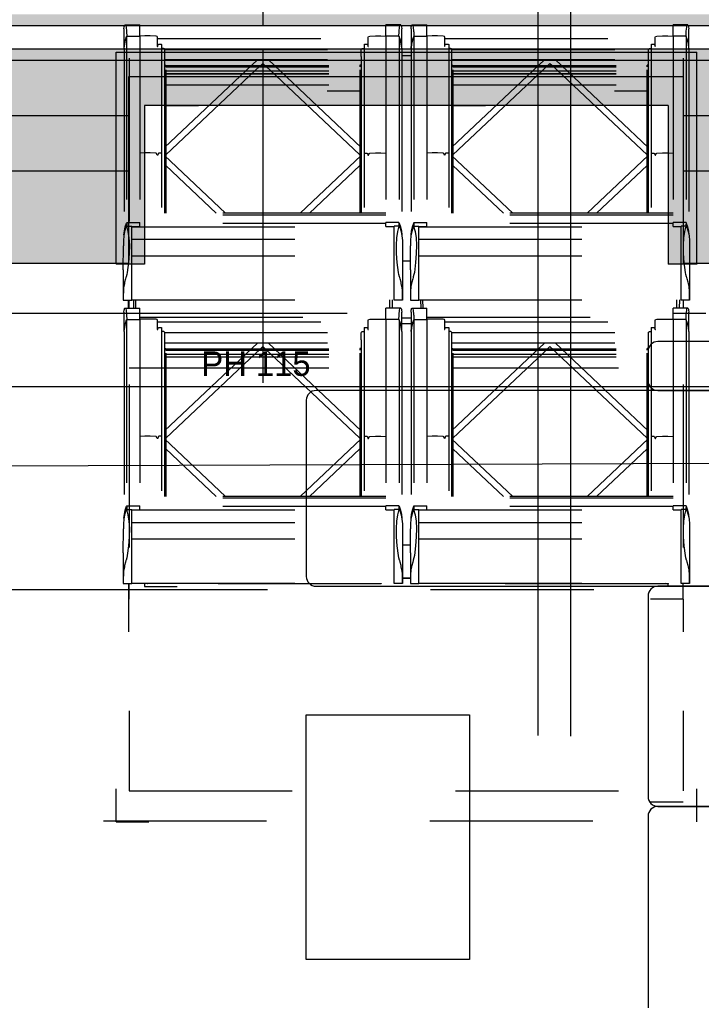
# Model space of a CAD drawing. Header units: metres. Extents: x -3 to 171, y -23 to 41.
# Drawn here: x 15.896 to 17.986, y -5.107 to -2.1 of the extents above; entities that cross this region are included whole.
import ezdxf

# ---------------------------------------------------------------- set-up
doc = ezdxf.new("R2010")
doc.units = ezdxf.units.M
doc.header["$MEASUREMENT"] = 0
doc.set_wipeout_variables(frame=1)
for name, pattern in [('Achse', [0.004, 0.002, -0.001, 0, -0.001]), ('Schnittlinie', [0.006, 0.003, -0.0015, 0, -0.0015]), ('UNSICHTBAR', [0.4, 0, -0.4]), ('Untersicht', [0.001, 0.0005, -0.0005]), ('Wipeout_Contour', [1, 0, -1])]:
    doc.linetypes.add(name, pattern=pattern)
for name, color, linetype in [('5._2.DG PP STG1_1_000 Achsraster', 7, 'Continuous'), ('5._2.DG PP STG1_1_310 Dachkonstruktion massiv', 7, 'Continuous'), ('5._2.DG PP STG1_1_325 Dachfenster', 7, 'Continuous'), ('5._2.DG PP STG1_1_330 Dachaufbau', 7, 'Continuous'), ('5._2.DG PP STG1_1_510 Möblierung', 7, 'Continuous'), ('5._2.DG PP STG1_1_851 Marker Schnitt', 7, 'Continuous'), ('5._2.DG PP STG1_1_950 Polierplan Bemaßung', 7, 'Continuous'), ('5._2.DG PP STG1_1_955 Polierplan Beschriftung', 7, 'Continuous')]:
    doc.layers.add(name, color=color, linetype=linetype)
doc.styles.add('ERSTELLTER_STIL_2', font='')
doc.styles.get('ERSTELLTER_STIL_2').set_extended_font_data('Eurostile')

msp = doc.modelspace()

# ---------------------------------------------------------------- hatches: boundary and pattern name
at = {"layer": '5._2.DG PP STG1_1_310 Dachkonstruktion massiv', "linetype": 'Continuous', "lineweight": 13, "true_color": 0xffaa00}
for points in [[(13.2919, -2.3953), (13.2919, -2.2753), (14.9919, -2.2753), (14.9919, -2.3953), (16.23, -2.3953), (16.23, -2.2753), (17.93, -2.2753), (17.93, -2.3953), (18.8473, -2.3953), (18.8476, -2.2256), (12.655, -2.2256), (12.655, -2.3953)], [(14.9919, -2.3953), (14.9919, -2.565), (16.23, -2.565), (16.23, -2.3953)], [(17.93, -2.3953), (17.93, -2.565), (18.847, -2.565), (18.8473, -2.3953)]]:
    msp.add_hatch(color=40, dxfattribs=at).paths.add_polyline_path(points)
at = {"layer": '5._2.DG PP STG1_1_310 Dachkonstruktion massiv', "linetype": 'Continuous', "lineweight": 13, "true_color": 0x3f7f02}
for points in [[(14.9919, -2.565), (14.9919, -2.8478), (16.23, -2.8478), (16.23, -2.565)], [(17.93, -2.565), (17.93, -2.8478), (18.8465, -2.8478), (18.847, -2.565)]]:
    msp.add_hatch(color=76, dxfattribs=at).paths.add_polyline_path(points)
at = {"layer": '5._2.DG PP STG1_1_325 Dachfenster', "linetype": 'Continuous', "lineweight": 13, "true_color": 0xffaa00}
msp.add_hatch(color=40, dxfattribs=at).paths.add_polyline_path([(17.9719, -2.8478), (17.93, -2.8478), (17.93, -2.2753), (16.23, -2.2753), (16.23, -2.8478), (16.1919, -2.8478), (16.1919, -2.8496), (16.2792, -2.8496), (16.2792, -2.3636), (17.8846, -2.3636), (17.8846, -2.8496), (17.9719, -2.8496)])

# ---------------------------------------------------------------- linework, layer by layer
at = {"layer": '5._2.DG PP STG1_1_000 Achsraster', "color": 5, "linetype": 'Achse', "lineweight": 0, "ltscale": 1000}
msp.add_line((-1.5, -3), (21, -3), dxfattribs=at)
at = {"layer": '5._2.DG PP STG1_1_310 Dachkonstruktion massiv', "color": 8, "linetype": 'Untersicht', "lineweight": 13, "ltscale": 1000}
for p, q in [((16.2319, -2.2187), (16.2319, -4.4643)), ((17.93, -2.2187), (17.93, -4.4643)), ((16.2319, -3.168), (17.93, -3.168)), ((16.2319, -4.4643), (17.93, -4.4643))]:
    msp.add_line(p, q, dxfattribs=at)
at = {"layer": '5._2.DG PP STG1_1_310 Dachkonstruktion massiv', "color": 7, "linetype": 'Continuous', "lineweight": 13, "ltscale": 1000}
for p, q in [((18.8476, -2.2256), (12.655, -2.2256)), ((17.93, -2.2753), (16.23, -2.2753)), ((16.23, -2.3953), (14.9919, -2.3953)), ((18.8473, -2.3953), (17.93, -2.3953))]:
    msp.add_line(p, q, dxfattribs=at)
at = {"layer": '5._2.DG PP STG1_1_310 Dachkonstruktion massiv', "color": 7, "linetype": 'Continuous', "lineweight": 18, "ltscale": 1000}
for p, q in [((16.23, -2.565), (14.9919, -2.565)), ((16.23, -2.565), (16.23, -2.8478)), ((17.93, -2.565), (17.93, -2.8478)), ((18.847, -2.565), (17.93, -2.565)), ((16.23, -2.8478), (14.9919, -2.8478)), ((18.8465, -2.8478), (17.93, -2.8478))]:
    msp.add_line(p, q, dxfattribs=at)
at = {"layer": '5._2.DG PP STG1_1_310 Dachkonstruktion massiv', "color": 7, "linetype": 'Continuous', "lineweight": 13, "ltscale": 1000, "flags": 128}
for points in [[(16.23, -2.2753), (16.23, -2.3953), (16.23, -2.565)], [(17.93, -2.2753), (17.93, -2.3953), (17.93, -2.565)]]:
    msp.add_lwpolyline(points, dxfattribs=at)
at = {"layer": '5._2.DG PP STG1_1_310 Dachkonstruktion massiv', "color": 8, "linetype": 'Untersicht', "lineweight": 13, "ltscale": 1000, "flags": 128}
for points in [[(18.6534, -4.5578), (12.345, -4.5578), (12.345, -3.8478)], [(16.2319, -3.8478), (15.045, -3.8478)], [(18.656, -3.8478), (17.93, -3.8478)]]:
    msp.add_lwpolyline(points, dxfattribs=at)
at = {"layer": '5._2.DG PP STG1_1_325 Dachfenster', "color": 7, "linetype": 'Continuous', "lineweight": 13, "ltscale": 1000}
for p, q in [((16.6419, -1.2828), (16.6419, -3.2134)), ((16.23, -2.2753), (16.23, -2.8478)), ((17.93, -2.2753), (16.23, -2.2753)), ((17.93, -2.2753), (17.93, -2.8478)), ((16.2792, -2.3636), (16.2792, -2.8496)), ((17.8846, -2.3636), (16.2792, -2.3636)), ((17.8846, -2.3636), (17.8846, -2.8496)), ((16.1919, -2.8478), (16.1919, -2.8496)), ((16.23, -2.8478), (16.1919, -2.8478)), ((16.2792, -2.8496), (16.1919, -2.8496)), ((17.9719, -2.8496), (17.8846, -2.8496)), ((17.9719, -2.8478), (17.93, -2.8478)), ((17.9719, -2.8478), (17.9719, -2.8496))]:
    msp.add_line(p, q, dxfattribs=at)
at = {"layer": '5._2.DG PP STG1_1_325 Dachfenster', "color": 253, "linetype": 'Untersicht', "lineweight": 13, "ltscale": 1000, "true_color": 0x9f9f9f, "flags": 128}
for points in [[(16.3405, -2.2135), (16.3405, -2.6933)], [(16.3405, -2.2221), (16.9433, -2.2221)], [(16.626, -2.2222), (16.3405, -2.4918)], [(16.3405, -2.2222), (16.9433, -2.2222)], [(16.6577, -2.2222), (16.9433, -2.4918)], [(16.9433, -2.2135), (16.9433, -2.6933)], [(17.0964, -2.2115), (17.0819, -2.2115), (17.0674, -2.2115)], [(17.2205, -2.2135), (17.2205, -2.6933)], [(17.2205, -2.2221), (17.8233, -2.2221)], [(17.506, -2.2222), (17.2205, -2.4918)], [(17.2205, -2.2222), (17.8233, -2.2222)], [(17.5377, -2.2222), (17.8233, -2.4918)], [(17.8233, -2.2135), (17.8233, -2.6933)], [(16.3405, -2.2399), (16.3444, -2.2399)], [(16.6419, -2.2341), (16.6304, -2.2449), (16.6207, -2.2541), (16.3444, -2.515)], [(16.3444, -2.2449), (16.9393, -2.2449)], [(16.3446, -2.2401), (16.3446, -2.2449)], [(16.3446, -2.241), (16.9392, -2.241)], [(16.3446, -2.2427), (16.9392, -2.2427)], [(16.3446, -2.2543), (16.3446, -2.6933)], [(16.6419, -2.2341), (16.6533, -2.2449), (16.663, -2.2541), (16.9393, -2.515)], [(16.9392, -2.2401), (16.9392, -2.2449)], [(16.9392, -2.2543), (16.9392, -2.6933)], [(16.9433, -2.2399), (16.9394, -2.2399)], [(17.2205, -2.2399), (17.2244, -2.2399)], [(17.5219, -2.2341), (17.5104, -2.2449), (17.5007, -2.2541), (17.2244, -2.515)], [(17.2244, -2.2449), (17.8193, -2.2449)], [(17.2246, -2.2401), (17.2246, -2.2449)], [(17.2246, -2.241), (17.8192, -2.241)], [(17.2246, -2.2427), (17.8192, -2.2427)], [(17.2246, -2.2543), (17.2246, -2.6933)], [(17.5219, -2.2341), (17.5333, -2.2449), (17.543, -2.2541), (17.8193, -2.515)], [(17.8192, -2.2401), (17.8192, -2.2449)], [(17.8192, -2.2543), (17.8192, -2.6933)], [(17.8233, -2.2399), (17.8194, -2.2399)], [(16.3446, -2.2569), (16.9392, -2.2569)], [(16.3446, -2.265), (16.9392, -2.265)], [(16.3446, -2.2658), (16.9392, -2.2658)], [(17.2246, -2.2569), (17.8192, -2.2569)], [(17.2246, -2.265), (17.8192, -2.265)], [(17.2246, -2.2658), (17.8192, -2.2658)], [(16.3446, -2.2995), (16.9392, -2.2995)], [(17.2246, -2.2995), (17.8192, -2.2995)], [(16.3144, -2.5095), (16.2968, -2.5089), (16.2806, -2.5089), (16.2647, -2.5094)], [(16.3162, -2.5105), (16.3144, -2.5095)], [(16.3182, -2.5157), (16.3162, -2.5105)], [(16.319, -2.5159), (16.3182, -2.5157)], [(16.3198, -2.5156), (16.319, -2.5159)], [(16.3211, -2.5105), (16.3198, -2.5156)], [(16.3232, -2.5092), (16.3211, -2.5105)], [(16.3317, -2.5097), (16.3298, -2.5092), (16.3232, -2.5092)], [(16.5276, -2.6933), (16.3405, -2.5166)], [(16.7561, -2.6933), (16.9433, -2.5166)], [(16.9521, -2.5097), (16.954, -2.5092), (16.9606, -2.5092)], [(16.9606, -2.5092), (16.9627, -2.5105)], [(16.9627, -2.5105), (16.964, -2.5156)], [(16.964, -2.5156), (16.9648, -2.5159)], [(16.9648, -2.5159), (16.9656, -2.5157)], [(16.9656, -2.5157), (16.9676, -2.5105)], [(16.9676, -2.5105), (16.9694, -2.5095)], [(16.9694, -2.5095), (16.987, -2.5089), (17.0032, -2.5089), (17.0191, -2.5094)], [(17.1944, -2.5095), (17.1768, -2.5089), (17.1606, -2.5089), (17.1447, -2.5094)], [(17.1962, -2.5105), (17.1944, -2.5095)], [(17.1982, -2.5157), (17.1962, -2.5105)], [(17.199, -2.5159), (17.1982, -2.5157)], [(17.1998, -2.5156), (17.199, -2.5159)], [(17.2011, -2.5105), (17.1998, -2.5156)], [(17.2032, -2.5092), (17.2011, -2.5105)], [(17.2117, -2.5097), (17.2098, -2.5092), (17.2032, -2.5092)], [(17.4076, -2.6933), (17.2205, -2.5166)], [(17.6361, -2.6933), (17.8233, -2.5166)], [(17.8321, -2.5097), (17.834, -2.5092), (17.8406, -2.5092)], [(17.8406, -2.5092), (17.8427, -2.5105)], [(17.8427, -2.5105), (17.844, -2.5156)], [(17.844, -2.5156), (17.8448, -2.5159)], [(17.8448, -2.5159), (17.8456, -2.5157)], [(17.8456, -2.5157), (17.8476, -2.5105)], [(17.8476, -2.5105), (17.8494, -2.5095)], [(17.8494, -2.5095), (17.867, -2.5089), (17.8832, -2.5089), (17.8991, -2.5094)], [(16.4991, -2.6933), (16.3444, -2.5472)], [(16.7846, -2.6933), (16.9393, -2.5472)], [(17.3791, -2.6933), (17.2244, -2.5472)], [(17.6646, -2.6933), (17.8193, -2.5472)], [(17.0191, -2.6933), (16.2647, -2.6933)], [(17.0191, -2.6992), (16.2647, -2.6992)], [(17.8991, -2.6933), (17.1447, -2.6933)], [(17.8991, -2.6992), (17.1447, -2.6992)], [(16.224, -2.7337), (16.2285, -2.7497), (16.2314, -2.7691), (16.2327, -2.7915), (16.2322, -2.8169), (16.2302, -2.8448), (16.2264, -2.8749), (16.2251, -2.8815), (16.223, -2.8883), (16.2223, -2.8902), (16.2211, -2.8949), (16.2182, -2.9053), (16.2175, -2.9091), (16.2156, -2.9186), (16.2152, -2.9222), (16.2143, -2.9308), (16.2143, -2.934), (16.2142, -2.9443), (16.2142, -2.9531), (16.2142, -2.9605)], [(16.2234, -2.734), (16.2223, -2.7361), (16.2182, -2.7496), (16.2156, -2.7633), (16.2143, -2.7772), (16.2143, -2.7785)], [(16.2162, -2.7601), (16.2175, -2.7479), (16.2202, -2.7357), (16.2242, -2.7238), (16.2246, -2.7226)], [(16.2234, -2.734), (16.224, -2.7337)], [(16.224, -2.7337), (16.2399, -2.7337)], [(16.2247, -2.7225), (16.2251, -2.7317), (16.2251, -2.7337)], [(16.2247, -2.7225), (16.2647, -2.7225)], [(16.2399, -2.9605), (16.2399, -2.9531), (16.2399, -2.9443), (16.2399, -2.934), (16.2399, -2.9222), (16.2399, -2.9091), (16.2399, -2.8949), (16.2399, -2.8883), (16.2399, -2.8815), (16.2399, -2.8749), (16.2399, -2.8448), (16.2399, -2.8169), (16.2399, -2.7915), (16.2399, -2.7691), (16.2399, -2.7497), (16.2399, -2.7337)], [(16.2399, -2.7346), (16.2647, -2.7346)], [(16.2399, -2.7349), (17.0439, -2.7349)], [(16.2647, -2.7346), (16.2647, -2.7317), (16.2647, -2.7225)], [(17.0191, -2.7246), (16.2647, -2.7246)], [(17.0191, -2.7346), (17.0191, -2.7317), (17.0191, -2.7225)], [(17.059, -2.7225), (17.0191, -2.7225)], [(17.0191, -2.7346), (17.0439, -2.7346)], [(17.0439, -2.9605), (17.0439, -2.9531), (17.0439, -2.9443), (17.0439, -2.934), (17.0439, -2.9222), (17.0439, -2.9091), (17.0439, -2.8949), (17.0439, -2.8883), (17.0439, -2.8815), (17.0439, -2.8749), (17.0439, -2.8448), (17.0439, -2.8169), (17.0439, -2.7915), (17.0439, -2.7691), (17.0439, -2.7497), (17.0439, -2.7337)], [(17.0597, -2.7337), (17.0439, -2.7337)], [(17.0695, -2.9605), (17.0695, -2.9531), (17.0695, -2.9443), (17.0695, -2.934), (17.0695, -2.9308), (17.0685, -2.9222), (17.0682, -2.9186), (17.0662, -2.9091), (17.0656, -2.9053), (17.0626, -2.8949), (17.0615, -2.8902), (17.0607, -2.8883), (17.0586, -2.8815), (17.0573, -2.8749), (17.0535, -2.8448), (17.0515, -2.8169), (17.051, -2.7915), (17.0523, -2.7691), (17.0552, -2.7497), (17.0597, -2.7337)], [(17.059, -2.7225), (17.0587, -2.7317), (17.0587, -2.7337)], [(17.0591, -2.7226), (17.0596, -2.7238), (17.0636, -2.7357), (17.0663, -2.7479), (17.0676, -2.7601)], [(17.0597, -2.7337), (17.0603, -2.734)], [(17.0603, -2.734), (17.0615, -2.7361), (17.0656, -2.7496), (17.0682, -2.7633), (17.0695, -2.7772), (17.0695, -2.7785)], [(17.104, -2.7337), (17.1085, -2.7497), (17.1114, -2.7691), (17.1127, -2.7915), (17.1122, -2.8169), (17.1102, -2.8448), (17.1064, -2.8749), (17.1051, -2.8815), (17.103, -2.8883), (17.1023, -2.8902), (17.1011, -2.8949), (17.0982, -2.9053), (17.0975, -2.9091), (17.0956, -2.9186), (17.0952, -2.9222), (17.0943, -2.9308), (17.0943, -2.934), (17.0942, -2.9443), (17.0942, -2.9531), (17.0942, -2.9605)], [(17.1034, -2.734), (17.1023, -2.7361), (17.0982, -2.7496), (17.0956, -2.7633), (17.0943, -2.7772), (17.0943, -2.7785)], [(17.0962, -2.7601), (17.0975, -2.7479), (17.1002, -2.7357), (17.1042, -2.7238), (17.1046, -2.7226)], [(17.1034, -2.734), (17.104, -2.7337)], [(17.104, -2.7337), (17.1199, -2.7337)], [(17.1047, -2.7225), (17.1051, -2.7317), (17.1051, -2.7337)], [(17.1047, -2.7225), (17.1447, -2.7225)], [(17.1199, -2.9605), (17.1199, -2.9531), (17.1199, -2.9443), (17.1199, -2.934), (17.1199, -2.9222), (17.1199, -2.9091), (17.1199, -2.8949), (17.1199, -2.8883), (17.1199, -2.8815), (17.1199, -2.8749), (17.1199, -2.8448), (17.1199, -2.8169), (17.1199, -2.7915), (17.1199, -2.7691), (17.1199, -2.7497), (17.1199, -2.7337)], [(17.1199, -2.7346), (17.1447, -2.7346)], [(17.1199, -2.7349), (17.9239, -2.7349)], [(17.1447, -2.7346), (17.1447, -2.7317), (17.1447, -2.7225)], [(17.8991, -2.7246), (17.1447, -2.7246)], [(17.8991, -2.7346), (17.8991, -2.7317), (17.8991, -2.7225)], [(17.939, -2.7225), (17.8991, -2.7225)], [(17.8991, -2.7346), (17.9239, -2.7346)], [(17.9239, -2.9605), (17.9239, -2.9531), (17.9239, -2.9443), (17.9239, -2.934), (17.9239, -2.9222), (17.9239, -2.9091), (17.9239, -2.8949), (17.9239, -2.8883), (17.9239, -2.8815), (17.9239, -2.8749), (17.9239, -2.8448), (17.9239, -2.8169), (17.9239, -2.7915), (17.9239, -2.7691), (17.9239, -2.7497), (17.9239, -2.7337)], [(17.9397, -2.7337), (17.9239, -2.7337)], [(17.9495, -2.9605), (17.9495, -2.9531), (17.9495, -2.9443), (17.9495, -2.934), (17.9495, -2.9308), (17.9485, -2.9222), (17.9482, -2.9186), (17.9462, -2.9091), (17.9456, -2.9053), (17.9426, -2.8949), (17.9415, -2.8902), (17.9407, -2.8883), (17.9386, -2.8815), (17.9373, -2.8749), (17.9335, -2.8448), (17.9315, -2.8169), (17.931, -2.7915), (17.9323, -2.7691), (17.9352, -2.7497), (17.9397, -2.7337)], [(17.939, -2.7225), (17.9387, -2.7317), (17.9387, -2.7337)], [(17.9391, -2.7226), (17.9396, -2.7238), (17.9436, -2.7357), (17.9463, -2.7479), (17.9476, -2.7601)], [(17.9397, -2.7337), (17.9403, -2.734)], [(17.9403, -2.734), (17.9415, -2.7361), (17.9456, -2.7496), (17.9482, -2.7633), (17.9495, -2.7772), (17.9495, -2.7785)], [(16.2142, -2.8668), (16.2143, -2.7932)], [(16.2143, -2.7785), (16.2143, -2.7932)], [(16.2399, -2.7731), (17.0439, -2.7731)], [(17.0695, -2.7785), (17.0695, -2.7932)], [(17.0695, -2.7932), (17.0695, -2.8668)], [(17.0942, -2.8668), (17.0943, -2.7932)], [(17.0943, -2.7785), (17.0943, -2.7932)], [(17.1199, -2.7731), (17.9239, -2.7731)], [(17.9495, -2.7785), (17.9495, -2.7932)], [(17.9495, -2.7932), (17.9495, -2.8668)], [(16.2399, -2.824), (17.0439, -2.824)], [(17.1199, -2.824), (17.9239, -2.824)], [(17.0942, -2.8405), (17.0819, -2.8405), (17.0695, -2.8405)], [(16.2142, -2.8668), (16.2142, -2.9583)], [(17.0695, -2.8668), (17.0695, -2.9583)], [(17.0942, -2.8668), (17.0942, -2.9583)], [(17.9495, -2.8668), (17.9495, -2.9583)], [(16.2142, -2.9583), (16.2142, -2.9605)], [(16.2142, -2.9605), (16.2399, -2.9605)], [(16.2399, -2.9593), (17.0439, -2.9593)], [(16.2452, -2.9593), (16.2457, -2.9842)], [(16.253, -2.9842), (16.2526, -2.9593)], [(17.0307, -2.9842), (17.0311, -2.9593)], [(17.0385, -2.9593), (17.038, -2.9842)], [(17.0695, -2.9605), (17.0439, -2.9605)], [(17.0695, -2.9583), (17.0695, -2.9605)], [(17.0942, -2.9583), (17.0942, -2.9605)], [(17.0942, -2.9605), (17.1199, -2.9605)], [(17.1199, -2.9593), (17.9239, -2.9593)], [(17.1252, -2.9593), (17.1257, -2.9842)], [(17.133, -2.9842), (17.1326, -2.9593)], [(17.9107, -2.9842), (17.9111, -2.9593)], [(17.9185, -2.9593), (17.918, -2.9842)], [(17.9495, -2.9605), (17.9239, -2.9605)], [(17.93, -2.9605), (17.93, -2.9842)], [(17.9495, -2.9583), (17.9495, -2.9605)], [(16.2162, -2.9968), (16.2169, -2.9904), (16.2175, -2.9872), (16.2178, -2.9861), (16.2192, -2.9842), (16.2202, -2.9845), (16.2219, -2.9869), (16.2228, -2.9911), (16.224, -3.0037), (16.2242, -3.0069), (16.2247, -3.0184)], [(16.2162, -2.9968), (16.2162, -3.0563)], [(16.2192, -2.9842), (16.2647, -2.9842)], [(16.2647, -3.0184), (16.2647, -3.0037), (16.2647, -2.9911), (16.2647, -2.9869), (16.2647, -2.9846)], [(17.0646, -2.9842), (17.0191, -2.9842)], [(17.0191, -3.0184), (17.0191, -3.0037), (17.0191, -2.9911), (17.0191, -2.9869), (17.0191, -2.9846)], [(17.059, -3.0184), (17.0596, -3.0069), (17.0597, -3.0037), (17.0609, -2.9911), (17.0618, -2.9869), (17.0633, -2.9846), (17.0646, -2.9842), (17.0659, -2.9861), (17.0663, -2.9872), (17.0668, -2.9904), (17.0676, -2.9968)], [(17.0676, -3.0563), (17.0676, -2.9968)], [(17.0962, -2.9968), (17.0969, -2.9904), (17.0975, -2.9872), (17.0978, -2.9861), (17.0992, -2.9842), (17.1002, -2.9845), (17.1019, -2.9869), (17.1028, -2.9911), (17.104, -3.0037), (17.1042, -3.0069), (17.1047, -3.0184)], [(17.0962, -2.9968), (17.0962, -3.0563)], [(17.0992, -2.9842), (17.1447, -2.9842)], [(17.1447, -3.0184), (17.1447, -3.0037), (17.1447, -2.9911), (17.1447, -2.9869), (17.1447, -2.9846)], [(17.9446, -2.9842), (17.8991, -2.9842)], [(17.8991, -3.0184), (17.8991, -3.0037), (17.8991, -2.9911), (17.8991, -2.9869), (17.8991, -2.9846)], [(17.939, -3.0184), (17.9396, -3.0069), (17.9397, -3.0037), (17.9409, -2.9911), (17.9418, -2.9869), (17.9433, -2.9846), (17.9446, -2.9842), (17.9459, -2.9861), (17.9463, -2.9872), (17.9468, -2.9904), (17.9476, -2.9968)], [(17.9476, -3.0563), (17.9476, -2.9968)], [(16.2246, -3.0188), (16.2242, -3.0199), (16.2202, -3.0318), (16.2175, -3.044), (16.2162, -3.0563)], [(16.2164, -3.0563), (16.2177, -3.044), (16.2204, -3.0318), (16.2244, -3.0199)], [(16.2244, -3.0199), (16.2262, -3.0189)], [(16.2244, -3.0199), (16.2244, -3.5916)], [(16.2262, -3.0189), (16.263, -3.0189)], [(16.263, -3.0189), (16.2647, -3.0202)], [(16.2647, -3.0119), (17.0191, -3.0119)], [(16.3182, -3.0198), (16.3144, -3.0188), (16.2968, -3.0182), (16.2806, -3.0182), (16.2647, -3.0187)], [(16.2647, -3.0202), (16.2647, -3.0188)], [(16.2647, -3.0202), (16.2647, -3.5908)], [(16.3192, -3.0226), (16.3182, -3.0198)], [(16.3192, -3.0505), (16.3192, -3.0226)], [(16.3192, -3.0262), (16.9646, -3.0262)], [(16.9646, -3.0226), (16.9656, -3.0198)], [(16.9646, -3.0505), (16.9646, -3.0226)], [(16.9656, -3.0198), (16.9694, -3.0188), (16.987, -3.0182), (17.0032, -3.0182), (17.0191, -3.0187)], [(17.0191, -3.0202), (17.0191, -3.0188)], [(17.0208, -3.0189), (17.0191, -3.0202)], [(17.0191, -3.0202), (17.0191, -3.5908)], [(17.0576, -3.0189), (17.0208, -3.0189)], [(17.0594, -3.0199), (17.0576, -3.0189)], [(17.0676, -3.0563), (17.0663, -3.044), (17.0636, -3.0318), (17.0596, -3.0199), (17.0591, -3.0188)], [(17.0594, -3.0199), (17.0594, -3.5916)], [(17.0674, -3.0563), (17.0661, -3.044), (17.0634, -3.0318), (17.0594, -3.0199)], [(17.0962, -3.0148), (17.0819, -3.0148), (17.0676, -3.0148)], [(17.0962, -3.0325), (17.0819, -3.0325), (17.0676, -3.0325)], [(17.1046, -3.0188), (17.1042, -3.0199), (17.1002, -3.0318), (17.0975, -3.044), (17.0962, -3.0563)], [(17.0964, -3.0563), (17.0977, -3.044), (17.1004, -3.0318), (17.1044, -3.0199)], [(17.1044, -3.0199), (17.1062, -3.0189)], [(17.1044, -3.0199), (17.1044, -3.5916)], [(17.1062, -3.0189), (17.143, -3.0189)], [(17.143, -3.0189), (17.1447, -3.0202)], [(17.1447, -3.0119), (17.8991, -3.0119)], [(17.1982, -3.0198), (17.1944, -3.0188), (17.1768, -3.0182), (17.1606, -3.0182), (17.1447, -3.0187)], [(17.1447, -3.0202), (17.1447, -3.0188)], [(17.1447, -3.0202), (17.1447, -3.5908)], [(17.1992, -3.0226), (17.1982, -3.0198)], [(17.1992, -3.0505), (17.1992, -3.0226)], [(17.1992, -3.0262), (17.8446, -3.0262)], [(17.8446, -3.0226), (17.8456, -3.0198)], [(17.8446, -3.0505), (17.8446, -3.0226)], [(17.8456, -3.0198), (17.8494, -3.0188), (17.867, -3.0182), (17.8832, -3.0182), (17.8991, -3.0187)], [(17.8991, -3.0202), (17.8991, -3.0188)], [(17.9008, -3.0189), (17.8991, -3.0202)], [(17.8991, -3.0202), (17.8991, -3.5908)], [(17.9376, -3.0189), (17.9008, -3.0189)], [(17.9394, -3.0199), (17.9376, -3.0189)], [(17.9476, -3.0563), (17.9463, -3.044), (17.9436, -3.0318), (17.9396, -3.0199), (17.9391, -3.0188)], [(17.9394, -3.0199), (17.9394, -3.5916)], [(17.9474, -3.0563), (17.9461, -3.044), (17.9434, -3.0318), (17.9394, -3.0199)], [(16.2164, -3.0563), (16.2164, -3.6266)], [(16.3183, -3.0504), (16.319, -3.0505)], [(16.319, -3.0505), (16.3198, -3.0503)], [(16.3198, -3.0503), (16.3211, -3.0451)], [(16.3211, -3.0451), (16.3232, -3.0438)], [(16.3232, -3.0438), (16.3298, -3.0438), (16.3317, -3.0443)], [(16.3317, -3.0443), (16.3317, -3.378), (16.3317, -3.5616)], [(16.3341, -3.0565), (16.3317, -3.0573)], [(16.3372, -3.0566), (16.3341, -3.0565)], [(16.34, -3.0577), (16.3372, -3.0566)], [(16.3405, -3.0585), (16.34, -3.0577)], [(16.3404, -3.0597), (16.9434, -3.0597)], [(16.3404, -3.0599), (16.3404, -3.0705), (16.3404, -3.0748), (16.3404, -3.0798), (16.3404, -3.0807), (16.3404, -3.0815)], [(16.3405, -3.0585), (16.3405, -3.0597)], [(16.9433, -3.0585), (16.9438, -3.0577)], [(16.9433, -3.0585), (16.9433, -3.0597)], [(16.9434, -3.0815), (16.9434, -3.0807), (16.9434, -3.0798), (16.9434, -3.0748), (16.9434, -3.0705), (16.9434, -3.0599)], [(16.9438, -3.0577), (16.9466, -3.0566)], [(16.9466, -3.0566), (16.9497, -3.0565)], [(16.9497, -3.0565), (16.9521, -3.0573)], [(16.9521, -3.0443), (16.954, -3.0438), (16.9606, -3.0438)], [(16.9521, -3.0443), (16.9521, -3.378), (16.9521, -3.5616)], [(16.9606, -3.0438), (16.9627, -3.0451)], [(16.9627, -3.0451), (16.964, -3.0503)], [(16.964, -3.0503), (16.9648, -3.0505)], [(16.9648, -3.0505), (16.9655, -3.0504)], [(17.0674, -3.0563), (17.0674, -3.6266)], [(17.0964, -3.0563), (17.0964, -3.6266)], [(17.1983, -3.0504), (17.199, -3.0505)], [(17.199, -3.0505), (17.1998, -3.0503)], [(17.1998, -3.0503), (17.2011, -3.0451)], [(17.2011, -3.0451), (17.2032, -3.0438)], [(17.2032, -3.0438), (17.2098, -3.0438), (17.2117, -3.0443)], [(17.2117, -3.0443), (17.2117, -3.378), (17.2117, -3.5616)], [(17.2141, -3.0565), (17.2117, -3.0573)], [(17.2172, -3.0566), (17.2141, -3.0565)], [(17.22, -3.0577), (17.2172, -3.0566)], [(17.2205, -3.0585), (17.22, -3.0577)], [(17.2204, -3.0597), (17.8234, -3.0597)], [(17.2204, -3.0599), (17.2204, -3.0705), (17.2204, -3.0748), (17.2204, -3.0798), (17.2204, -3.0807), (17.2204, -3.0815)], [(17.2205, -3.0585), (17.2205, -3.0597)], [(17.8233, -3.0585), (17.8238, -3.0577)], [(17.8233, -3.0585), (17.8233, -3.0597)], [(17.8234, -3.0815), (17.8234, -3.0807), (17.8234, -3.0798), (17.8234, -3.0748), (17.8234, -3.0705), (17.8234, -3.0599)], [(17.8238, -3.0577), (17.8266, -3.0566)], [(17.8266, -3.0566), (17.8297, -3.0565)], [(17.8297, -3.0565), (17.8321, -3.0573)], [(17.8321, -3.0443), (17.834, -3.0438), (17.8406, -3.0438)], [(17.8321, -3.0443), (17.8321, -3.378), (17.8321, -3.5616)], [(17.8406, -3.0438), (17.8427, -3.0451)], [(17.8427, -3.0451), (17.844, -3.0503)], [(17.844, -3.0503), (17.8448, -3.0505)], [(17.8448, -3.0505), (17.8455, -3.0504)], [(17.9474, -3.0563), (17.9474, -3.6266)], [(16.3405, -3.0818), (16.3405, -3.5616)], [(16.3405, -3.0904), (16.9433, -3.0904)], [(16.626, -3.0905), (16.3405, -3.3602)], [(16.3405, -3.0905), (16.9433, -3.0905)], [(16.6577, -3.0905), (16.9433, -3.3602)], [(16.9433, -3.0818), (16.9433, -3.5616)], [(17.2205, -3.0818), (17.2205, -3.5616)], [(17.2205, -3.0904), (17.8233, -3.0904)], [(17.506, -3.0905), (17.2205, -3.3602)], [(17.2205, -3.0905), (17.8233, -3.0905)], [(17.5377, -3.0905), (17.8233, -3.3602)], [(17.8233, -3.0818), (17.8233, -3.5616)], [(16.3405, -3.1082), (16.3444, -3.1082)], [(16.6419, -3.1024), (16.6304, -3.1132), (16.6207, -3.1224), (16.3444, -3.3833)], [(16.3444, -3.1132), (16.9393, -3.1132)], [(16.3446, -3.1085), (16.3446, -3.1132)], [(16.3446, -3.1093), (16.9392, -3.1093)], [(16.3446, -3.111), (16.9392, -3.111)], [(16.3446, -3.1227), (16.3446, -3.5616)], [(16.3446, -3.1252), (16.9392, -3.1252)], [(16.6419, -3.1024), (16.6533, -3.1132), (16.663, -3.1224), (16.9393, -3.3833)], [(16.9392, -3.1085), (16.9392, -3.1132)], [(16.9392, -3.1227), (16.9392, -3.5616)], [(16.9433, -3.1082), (16.9394, -3.1082)], [(17.2205, -3.1082), (17.2244, -3.1082)], [(17.5219, -3.1024), (17.5104, -3.1132), (17.5007, -3.1224), (17.2244, -3.3833)], [(17.2244, -3.1132), (17.8193, -3.1132)], [(17.2246, -3.1085), (17.2246, -3.1132)], [(17.2246, -3.1093), (17.8192, -3.1093)], [(17.2246, -3.111), (17.8192, -3.111)], [(17.2246, -3.1227), (17.2246, -3.5616)], [(17.2246, -3.1252), (17.8192, -3.1252)], [(17.5219, -3.1024), (17.5333, -3.1132), (17.543, -3.1224), (17.8193, -3.3833)], [(17.8192, -3.1085), (17.8192, -3.1132)], [(17.8192, -3.1227), (17.8192, -3.5616)], [(17.8233, -3.1082), (17.8194, -3.1082)], [(16.3446, -3.1334), (16.9392, -3.1334)], [(16.3446, -3.1341), (16.9392, -3.1341)], [(17.2246, -3.1334), (17.8192, -3.1334)], [(17.2246, -3.1341), (17.8192, -3.1341)], [(16.3446, -3.1679), (16.9392, -3.1679)], [(17.2246, -3.1679), (17.8192, -3.1679)], [(16.3144, -3.3778), (16.2968, -3.3772), (16.2806, -3.3772), (16.2647, -3.3777)], [(16.3162, -3.3789), (16.3144, -3.3778)], [(16.3182, -3.384), (16.3162, -3.3789)], [(16.319, -3.3842), (16.3182, -3.384)], [(16.3198, -3.384), (16.319, -3.3842)], [(16.3211, -3.3788), (16.3198, -3.384)], [(16.3232, -3.3775), (16.3211, -3.3788)], [(16.3317, -3.378), (16.3298, -3.3775), (16.3232, -3.3775)], [(16.5276, -3.5616), (16.3405, -3.3849)], [(16.7561, -3.5616), (16.9433, -3.3849)], [(16.9521, -3.378), (16.954, -3.3775), (16.9606, -3.3775)], [(16.9606, -3.3775), (16.9627, -3.3788)], [(16.9627, -3.3788), (16.964, -3.384)], [(16.964, -3.384), (16.9648, -3.3842)], [(16.9648, -3.3842), (16.9656, -3.384)], [(16.9656, -3.384), (16.9676, -3.3789)], [(16.9676, -3.3789), (16.9694, -3.3778)], [(16.9694, -3.3778), (16.987, -3.3772), (17.0032, -3.3772), (17.0191, -3.3777)], [(17.1944, -3.3778), (17.1768, -3.3772), (17.1606, -3.3772), (17.1447, -3.3777)], [(17.1962, -3.3789), (17.1944, -3.3778)], [(17.1982, -3.384), (17.1962, -3.3789)], [(17.199, -3.3842), (17.1982, -3.384)], [(17.1998, -3.384), (17.199, -3.3842)], [(17.2011, -3.3788), (17.1998, -3.384)], [(17.2032, -3.3775), (17.2011, -3.3788)], [(17.2117, -3.378), (17.2098, -3.3775), (17.2032, -3.3775)], [(17.4076, -3.5616), (17.2205, -3.3849)], [(17.6361, -3.5616), (17.8233, -3.3849)], [(17.8321, -3.378), (17.834, -3.3775), (17.8406, -3.3775)], [(17.8406, -3.3775), (17.8427, -3.3788)], [(17.8427, -3.3788), (17.844, -3.384)], [(17.844, -3.384), (17.8448, -3.3842)], [(17.8448, -3.3842), (17.8456, -3.384)], [(17.8456, -3.384), (17.8476, -3.3789)], [(17.8476, -3.3789), (17.8494, -3.3778)], [(17.8494, -3.3778), (17.867, -3.3772), (17.8832, -3.3772), (17.8991, -3.3777)], [(16.4991, -3.5616), (16.3444, -3.4155)], [(16.7846, -3.5616), (16.9393, -3.4155)], [(17.3791, -3.5616), (17.2244, -3.4155)], [(17.6646, -3.5616), (17.8193, -3.4155)], [(17.0191, -3.5616), (16.2647, -3.5616)], [(17.0191, -3.5675), (16.2647, -3.5675)], [(17.8991, -3.5616), (17.1447, -3.5616)], [(17.8991, -3.5675), (17.1447, -3.5675)], [(16.224, -3.602), (16.2285, -3.618), (16.2314, -3.6374), (16.2327, -3.6599), (16.2322, -3.6852), (16.2302, -3.7131), (16.2264, -3.7432), (16.2251, -3.7498), (16.223, -3.7567), (16.2223, -3.7586), (16.2211, -3.7632), (16.2182, -3.7736), (16.2175, -3.7774), (16.2156, -3.787), (16.2152, -3.7905), (16.2143, -3.7992), (16.2143, -3.8023), (16.2142, -3.8127), (16.2142, -3.8214), (16.2142, -3.8288)], [(16.2234, -3.6023), (16.2223, -3.6045), (16.2182, -3.618), (16.2156, -3.6316), (16.2143, -3.6455), (16.2143, -3.6469)], [(16.2162, -3.6284), (16.2175, -3.6162), (16.2202, -3.604), (16.2242, -3.5921), (16.2246, -3.5909)], [(16.2234, -3.6023), (16.224, -3.602)], [(16.224, -3.602), (16.2399, -3.602)], [(16.2247, -3.5908), (16.2251, -3.6), (16.2251, -3.602)], [(16.2247, -3.5908), (16.2647, -3.5908)], [(16.2399, -3.8288), (16.2399, -3.8214), (16.2399, -3.8127), (16.2399, -3.8023), (16.2399, -3.7905), (16.2399, -3.7774), (16.2399, -3.7632), (16.2399, -3.7567), (16.2399, -3.7498), (16.2399, -3.7432), (16.2399, -3.7131), (16.2399, -3.6852), (16.2399, -3.6599), (16.2399, -3.6374), (16.2399, -3.618), (16.2399, -3.602)], [(16.2399, -3.6029), (16.2647, -3.6029)], [(16.2399, -3.6032), (17.0439, -3.6032)], [(16.2647, -3.6029), (16.2647, -3.6), (16.2647, -3.5908)], [(17.0191, -3.593), (16.2647, -3.593)], [(17.0191, -3.6029), (17.0191, -3.6), (17.0191, -3.5908)], [(17.059, -3.5908), (17.0191, -3.5908)], [(17.0191, -3.6029), (17.0439, -3.6029)], [(17.0439, -3.8288), (17.0439, -3.8214), (17.0439, -3.8127), (17.0439, -3.8023), (17.0439, -3.7905), (17.0439, -3.7774), (17.0439, -3.7632), (17.0439, -3.7567), (17.0439, -3.7498), (17.0439, -3.7432), (17.0439, -3.7131), (17.0439, -3.6852), (17.0439, -3.6599), (17.0439, -3.6374), (17.0439, -3.618), (17.0439, -3.602)], [(17.0597, -3.602), (17.0439, -3.602)], [(17.0695, -3.8288), (17.0695, -3.8214), (17.0695, -3.8127), (17.0695, -3.8023), (17.0695, -3.7992), (17.0685, -3.7905), (17.0682, -3.787), (17.0662, -3.7774), (17.0656, -3.7736), (17.0626, -3.7632), (17.0615, -3.7586), (17.0607, -3.7567), (17.0586, -3.7498), (17.0573, -3.7432), (17.0535, -3.7131), (17.0515, -3.6852), (17.051, -3.6599), (17.0523, -3.6374), (17.0552, -3.618), (17.0597, -3.602)], [(17.059, -3.5908), (17.0587, -3.6), (17.0587, -3.602)], [(17.0591, -3.5909), (17.0596, -3.5921), (17.0636, -3.604), (17.0663, -3.6162), (17.0676, -3.6284)], [(17.0597, -3.602), (17.0603, -3.6023)], [(17.0603, -3.6023), (17.0615, -3.6045), (17.0656, -3.618), (17.0682, -3.6316), (17.0695, -3.6455), (17.0695, -3.6469)], [(17.104, -3.602), (17.1085, -3.618), (17.1114, -3.6374), (17.1127, -3.6599), (17.1122, -3.6852), (17.1102, -3.7131), (17.1064, -3.7432), (17.1051, -3.7498), (17.103, -3.7567), (17.1023, -3.7586), (17.1011, -3.7632), (17.0982, -3.7736), (17.0975, -3.7774), (17.0956, -3.787), (17.0952, -3.7905), (17.0943, -3.7992), (17.0943, -3.8023), (17.0942, -3.8127), (17.0942, -3.8214), (17.0942, -3.8288)], [(17.1034, -3.6023), (17.1023, -3.6045), (17.0982, -3.618), (17.0956, -3.6316), (17.0943, -3.6455), (17.0943, -3.6469)], [(17.0962, -3.6284), (17.0975, -3.6162), (17.1002, -3.604), (17.1042, -3.5921), (17.1046, -3.5909)], [(17.1034, -3.6023), (17.104, -3.602)], [(17.104, -3.602), (17.1199, -3.602)], [(17.1047, -3.5908), (17.1051, -3.6), (17.1051, -3.602)], [(17.1047, -3.5908), (17.1447, -3.5908)], [(17.1199, -3.8288), (17.1199, -3.8214), (17.1199, -3.8127), (17.1199, -3.8023), (17.1199, -3.7905), (17.1199, -3.7774), (17.1199, -3.7632), (17.1199, -3.7567), (17.1199, -3.7498), (17.1199, -3.7432), (17.1199, -3.7131), (17.1199, -3.6852), (17.1199, -3.6599), (17.1199, -3.6374), (17.1199, -3.618), (17.1199, -3.602)], [(17.1199, -3.6029), (17.1447, -3.6029)], [(17.1199, -3.6032), (17.9239, -3.6032)], [(17.1447, -3.6029), (17.1447, -3.6), (17.1447, -3.5908)], [(17.8991, -3.593), (17.1447, -3.593)], [(17.8991, -3.6029), (17.8991, -3.6), (17.8991, -3.5908)], [(17.939, -3.5908), (17.8991, -3.5908)], [(17.8991, -3.6029), (17.9239, -3.6029)], [(17.9239, -3.8288), (17.9239, -3.8214), (17.9239, -3.8127), (17.9239, -3.8023), (17.9239, -3.7905), (17.9239, -3.7774), (17.9239, -3.7632), (17.9239, -3.7567), (17.9239, -3.7498), (17.9239, -3.7432), (17.9239, -3.7131), (17.9239, -3.6852), (17.9239, -3.6599), (17.9239, -3.6374), (17.9239, -3.618), (17.9239, -3.602)], [(17.9397, -3.602), (17.9239, -3.602)], [(17.9495, -3.8288), (17.9495, -3.8214), (17.9495, -3.8127), (17.9495, -3.8023), (17.9495, -3.7992), (17.9485, -3.7905), (17.9482, -3.787), (17.9462, -3.7774), (17.9456, -3.7736), (17.9426, -3.7632), (17.9415, -3.7586), (17.9407, -3.7567), (17.9386, -3.7498), (17.9373, -3.7432), (17.9335, -3.7131), (17.9315, -3.6852), (17.931, -3.6599), (17.9323, -3.6374), (17.9352, -3.618), (17.9397, -3.602)], [(17.939, -3.5908), (17.9387, -3.6), (17.9387, -3.602)], [(17.9391, -3.5909), (17.9396, -3.5921), (17.9436, -3.604), (17.9463, -3.6162), (17.9476, -3.6284)], [(17.9397, -3.602), (17.9403, -3.6023)], [(17.9403, -3.6023), (17.9415, -3.6045), (17.9456, -3.618), (17.9482, -3.6316), (17.9495, -3.6455), (17.9495, -3.6469)], [(16.2142, -3.7352), (16.2143, -3.6615)], [(16.2143, -3.6469), (16.2143, -3.6615)], [(16.2399, -3.6414), (17.0439, -3.6414)], [(17.0695, -3.6469), (17.0695, -3.6615)], [(17.0695, -3.6615), (17.0695, -3.7352)], [(17.0942, -3.7352), (17.0943, -3.6615)], [(17.0943, -3.6469), (17.0943, -3.6615)], [(17.1199, -3.6414), (17.9239, -3.6414)], [(17.9495, -3.6469), (17.9495, -3.6615)], [(17.9495, -3.6615), (17.9495, -3.7352)], [(16.2399, -3.6923), (17.0439, -3.6923)], [(17.1199, -3.6923), (17.9239, -3.6923)], [(17.0695, -3.7098), (17.0819, -3.7098), (17.0942, -3.7098)], [(16.2142, -3.7352), (16.2142, -3.8267)], [(17.0695, -3.7352), (17.0695, -3.8267)], [(17.0942, -3.7352), (17.0942, -3.8267)], [(17.9495, -3.7352), (17.9495, -3.8267)], [(17.0942, -3.8126), (17.0819, -3.8126), (17.0695, -3.8126)], [(17.0942, -3.8133), (17.0819, -3.8133), (17.0695, -3.8133)], [(16.2142, -3.8267), (16.2142, -3.8288)], [(16.2142, -3.8288), (16.2399, -3.8288)], [(16.2399, -3.8276), (17.0439, -3.8276)], [(16.2792, -3.8276), (16.2792, -3.8291)], [(17.0046, -3.8293), (16.2792, -3.8293)], [(16.2875, -3.8291), (16.2883, -3.8286)], [(16.2883, -3.8286), (16.2885, -3.8276)], [(16.9955, -3.8286), (16.9952, -3.8276)], [(16.9955, -3.8286), (16.9963, -3.8291)], [(17.0046, -3.8276), (17.0046, -3.8291)], [(17.0695, -3.8288), (17.0439, -3.8288)], [(17.0695, -3.8267), (17.0695, -3.8288)], [(17.0942, -3.8267), (17.0942, -3.8288)], [(17.0942, -3.8288), (17.1199, -3.8288)], [(17.1199, -3.8276), (17.9239, -3.8276)], [(17.1592, -3.8276), (17.1592, -3.8291)], [(17.8846, -3.8293), (17.1592, -3.8293)], [(17.1675, -3.8291), (17.1683, -3.8286)], [(17.1683, -3.8286), (17.1685, -3.8276)], [(17.8755, -3.8286), (17.8752, -3.8276)], [(17.8755, -3.8286), (17.8763, -3.8291)], [(17.8846, -3.8276), (17.8846, -3.8291)], [(17.9495, -3.8288), (17.9239, -3.8288)], [(17.9495, -3.8267), (17.9495, -3.8288)]]:
    msp.add_lwpolyline(points, dxfattribs=at)
at = {"layer": '5._2.DG PP STG1_1_325 Dachfenster', "color": 255, "linetype": 'UNSICHTBAR', "lineweight": 13, "ltscale": 1000, "flags": 128}
for points in [[(16.9392, -2.3193), (16.3446, -2.3193)], [(17.8192, -2.3193), (17.2246, -2.3193)], [(16.3446, -2.3636), (16.9392, -2.3636)], [(17.2246, -2.3636), (17.8192, -2.3636)], [(16.1919, -4.5578), (16.1919, -2.8478)], [(17.9719, -4.5578), (17.9719, -2.8478)], [(16.23, -2.9842), (16.23, -2.9605)], [(16.2319, -2.9842), (16.2319, -2.9605)], [(16.23, -3.8288), (16.23, -3.8765)], [(16.2319, -3.8765), (16.2319, -3.8288)], [(16.2792, -3.8293), (16.2792, -3.8376)], [(16.2792, -3.8376), (17.8846, -3.8376)], [(17.8846, -3.8376), (17.8846, -3.8293)], [(17.93, -3.8769), (17.93, -3.8288)], [(16.2319, -3.8765), (16.23, -3.8765)], [(16.23, -3.8765), (16.23, -4.4988)], [(17.93, -3.8769), (16.2319, -3.8769)], [(17.93, -3.8769), (17.93, -4.4988)], [(17.93, -4.4988), (16.23, -4.4988)], [(16.1919, -4.5578), (17.9719, -4.5578)], [(16.1919, -4.5596), (16.1919, -4.5578)], [(16.1919, -4.5596), (17.9719, -4.5596)], [(17.9719, -4.5596), (17.9719, -4.5578)]]:
    msp.add_lwpolyline(points, dxfattribs=at)
at = {"layer": '5._2.DG PP STG1_1_330 Dachaufbau', "color": 7, "linetype": 'Continuous', "lineweight": 13, "ltscale": 1000}
msp.add_line((18.9786, -2.2256), (12.655, -2.2256), dxfattribs=at)
at = {"layer": '5._2.DG PP STG1_1_510 Möblierung', "color": 8, "linetype": 'Continuous', "lineweight": 13, "ltscale": 1000, "true_color": 0x7e7f7f}
for p, q in [((18.4927, -3.087), (17.8527, -3.087)), ((17.8227, -3.117), (17.8227, -3.207)), ((18.3427, -3.237), (16.805, -3.237)), ((17.8527, -3.237), (18.4927, -3.237)), ((16.775, -3.267), (16.775, -3.807)), ((16.805, -3.837), (18.3427, -3.837)), ((18.3427, -3.837), (17.8527, -3.837)), ((17.8227, -3.867), (17.8227, -4.482)), ((17.8527, -4.512), (18.3427, -4.512)), ((18.3427, -4.512), (17.8527, -4.512)), ((17.8227, -4.542), (17.8227, -5.157))]:
    msp.add_line(p, q, dxfattribs=at)
at = {"layer": '5._2.DG PP STG1_1_510 Möblierung', "color": 8, "linetype": 'Continuous', "lineweight": 13, "ltscale": 1000, "true_color": 0x7e7f7f, "flags": 128}
msp.add_lwpolyline([(16.775, -4.981), (16.775, -4.231), (17.275, -4.231), (17.275, -4.981)], close=True, dxfattribs=at)
at = {"layer": '5._2.DG PP STG1_1_510 Möblierung', "color": 8, "linetype": 'Continuous', "lineweight": 13, "ltscale": 1000, "true_color": 0x7e7f7f}
for centre, start, end in [((17.8527, -3.117), 90, 180), ((17.8527, -3.207), 180, 270), ((16.805, -3.267), 90, 180), ((16.805, -3.807), 180, 270), ((17.8527, -3.867), 90, 180), ((17.8527, -4.482), 180, 270), ((17.8527, -4.542), 90, 180)]:
    msp.add_arc(centre, 0.03, start, end, dxfattribs=at)
at = {"layer": '5._2.DG PP STG1_1_950 Polierplan Bemaßung', "color": 6, "linetype": 'Continuous', "lineweight": 13, "ltscale": 1000, "true_color": 0xfb02fe}
msp.add_line((11.085, -3.2249), (18.6643, -3.2249), dxfattribs=at)
at = {"layer": '5._2.DG PP STG1_1_950 Polierplan Bemaßung', "color": 76, "linetype": 'Continuous', "lineweight": 13, "ltscale": 1000, "true_color": 0x3f7f02}
msp.add_line((6.705, -3.5012), (18.6635, -3.4573), dxfattribs=at)
at = {"layer": '5._2.DG PP STG1_1_955 Polierplan Beschriftung', "color": 8, "linetype": 'Untersicht', "lineweight": 13, "ltscale": 1000, "flags": 128}
msp.add_lwpolyline([(18.656, -3.8478), (12.345, -3.8478), (12.345, -2.8195)], dxfattribs=at)

# ---------------------------------------------------------------- texts
at = {"layer": '5._2.DG PP STG1_1_325 Dachfenster', "color": 7, "linetype": 'Continuous', "lineweight": 13, "insert": (16.4536, -3.2141), "char_height": 0.075, "attachment_point": 7, "style": 'ERSTELLTER_STIL_2'}
msp.add_mtext('\\A1;{\\pql;\\pt0;\\fEurostile|b0|i0|c0|p0;\\W1.000000;PH 115\\fEurostile|b0|i0|c0|p0;\\W1.000000;\\A1{\\H.66x;\\S^  ;}\\fEurostile|b0|i0|c0|p0;\\W1.000000;\\fEurostile|b0|i0|c0|p0;\\W1.000000;}', dxfattribs=at)

# ---------------------------------------------------------------- next in the draw order: wipeouts: each hides what was drawn before it
at = {"color": 254, "linetype": 'Wipeout_Contour', "lineweight": 0, "ltscale": 63.964217}
msp.add_wipeout([(12.655, -2.1902), (18.9787, -2.1902), (18.9788, -2.1195), (12.655, -2.1195)], dxfattribs=at).dxf.layer = '5._2.DG PP STG1_1_330 Dachaufbau'

# ---------------------------------------------------------------- next in the draw order: hatches: boundary and pattern name
at = {"layer": '5._2.DG PP STG1_1_330 Dachaufbau', "linetype": 'Continuous', "lineweight": 13, "true_color": 0xd2b48c}
for points in [[(12.655, -2.0841), (12.655, -2.1195), (18.9788, -2.1195), (18.9788, -2.0841)], [(18.9787, -2.1902), (12.655, -2.1902), (12.655, -2.2256), (18.9786, -2.2256)]]:
    msp.add_hatch(color=43, dxfattribs=at).paths.add_polyline_path(points)

# ---------------------------------------------------------------- next in the draw order: wipeouts: each hides what was drawn before it
at = {"color": 254, "linetype": 'Wipeout_Contour', "lineweight": 0, "ltscale": 63.964217}
msp.add_wipeout([(18.9788, -2.1195), (12.655, -2.1195), (12.655, -2.1902), (18.9787, -2.1902)], dxfattribs=at).dxf.layer = '5._2.DG PP STG1_1_330 Dachaufbau'

# ---------------------------------------------------------------- next in the draw order: linework, layer by layer
at = {"layer": '5._2.DG PP STG1_1_325 Dachfenster', "color": 253, "linetype": 'Untersicht', "lineweight": 13, "ltscale": 1000, "true_color": 0x9f9f9f, "flags": 128}
for points in [[(16.2162, -2.1285), (16.2169, -2.122), (16.2175, -2.1189), (16.2178, -2.1177), (16.2192, -2.1159), (16.2202, -2.1162), (16.2219, -2.1186), (16.2228, -2.1228), (16.224, -2.1353), (16.2242, -2.1385), (16.2247, -2.15)], [(16.2162, -2.1285), (16.2162, -2.1879)], [(16.2192, -2.1159), (16.2647, -2.1159)], [(16.2647, -2.15), (16.2647, -2.1353), (16.2647, -2.1228), (16.2647, -2.1186), (16.2647, -2.1162)], [(17.0646, -2.1159), (17.0191, -2.1159)], [(17.0191, -2.15), (17.0191, -2.1353), (17.0191, -2.1228), (17.0191, -2.1186), (17.0191, -2.1162)], [(17.059, -2.15), (17.0596, -2.1385), (17.0597, -2.1353), (17.0609, -2.1228), (17.0618, -2.1186), (17.0633, -2.1162), (17.0646, -2.1159), (17.0659, -2.1177), (17.0663, -2.1189), (17.0668, -2.122), (17.0676, -2.1285)], [(17.0676, -2.1879), (17.0676, -2.1285)], [(17.0962, -2.1285), (17.0969, -2.122), (17.0975, -2.1189), (17.0978, -2.1177), (17.0992, -2.1159), (17.1002, -2.1162), (17.1019, -2.1186), (17.1028, -2.1228), (17.104, -2.1353), (17.1042, -2.1385), (17.1047, -2.15)], [(17.0962, -2.1285), (17.0962, -2.1879)], [(17.0992, -2.1159), (17.1447, -2.1159)], [(17.1447, -2.15), (17.1447, -2.1353), (17.1447, -2.1228), (17.1447, -2.1186), (17.1447, -2.1162)], [(17.9446, -2.1159), (17.8991, -2.1159)], [(17.8991, -2.15), (17.8991, -2.1353), (17.8991, -2.1228), (17.8991, -2.1186), (17.8991, -2.1162)], [(17.939, -2.15), (17.9396, -2.1385), (17.9397, -2.1353), (17.9409, -2.1228), (17.9418, -2.1186), (17.9433, -2.1162), (17.9446, -2.1159), (17.9459, -2.1177), (17.9463, -2.1189), (17.9468, -2.122), (17.9476, -2.1285)], [(17.9476, -2.1879), (17.9476, -2.1285)], [(16.2246, -2.1505), (16.2242, -2.1516), (16.2202, -2.1635), (16.2175, -2.1757), (16.2162, -2.1879)], [(16.2164, -2.1879), (16.2177, -2.1757), (16.2204, -2.1635), (16.2244, -2.1516)], [(16.2244, -2.1516), (16.2262, -2.1506)], [(16.2244, -2.1516), (16.2244, -2.7232)], [(16.2262, -2.1506), (16.263, -2.1506)], [(16.263, -2.1506), (16.2647, -2.1519)], [(16.3182, -2.1515), (16.3144, -2.1504), (16.2968, -2.1499), (16.2806, -2.1499), (16.2647, -2.1504)], [(16.2647, -2.1519), (16.2647, -2.1505)], [(16.2647, -2.1519), (16.2647, -2.7225)], [(16.3192, -2.1543), (16.3182, -2.1515)], [(16.3192, -2.1822), (16.3192, -2.1543)], [(16.3192, -2.1578), (16.9646, -2.1578)], [(16.9646, -2.1543), (16.9656, -2.1515)], [(16.9646, -2.1822), (16.9646, -2.1543)], [(16.9656, -2.1515), (16.9694, -2.1504), (16.987, -2.1499), (17.0032, -2.1499), (17.0191, -2.1504)], [(17.0191, -2.1519), (17.0191, -2.1505)], [(17.0208, -2.1506), (17.0191, -2.1519)], [(17.0191, -2.1519), (17.0191, -2.7225)], [(17.0576, -2.1506), (17.0208, -2.1506)], [(17.0594, -2.1516), (17.0576, -2.1506)], [(17.0676, -2.1879), (17.0663, -2.1757), (17.0636, -2.1635), (17.0596, -2.1516), (17.0591, -2.1505)], [(17.0594, -2.1516), (17.0594, -2.7232)], [(17.0674, -2.1879), (17.0661, -2.1757), (17.0634, -2.1635), (17.0594, -2.1516)], [(17.1046, -2.1505), (17.1042, -2.1516), (17.1002, -2.1635), (17.0975, -2.1757), (17.0962, -2.1879)], [(17.0964, -2.1879), (17.0977, -2.1757), (17.1004, -2.1635), (17.1044, -2.1516)], [(17.1044, -2.1516), (17.1062, -2.1506)], [(17.1044, -2.1516), (17.1044, -2.7232)], [(17.1062, -2.1506), (17.143, -2.1506)], [(17.143, -2.1506), (17.1447, -2.1519)], [(17.1982, -2.1515), (17.1944, -2.1504), (17.1768, -2.1499), (17.1606, -2.1499), (17.1447, -2.1504)], [(17.1447, -2.1519), (17.1447, -2.1505)], [(17.1447, -2.1519), (17.1447, -2.7225)], [(17.1992, -2.1543), (17.1982, -2.1515)], [(17.1992, -2.1822), (17.1992, -2.1543)], [(17.1992, -2.1578), (17.8446, -2.1578)], [(17.8446, -2.1543), (17.8456, -2.1515)], [(17.8446, -2.1822), (17.8446, -2.1543)], [(17.8456, -2.1515), (17.8494, -2.1504), (17.867, -2.1499), (17.8832, -2.1499), (17.8991, -2.1504)], [(17.8991, -2.1519), (17.8991, -2.1505)], [(17.9008, -2.1506), (17.8991, -2.1519)], [(17.8991, -2.1519), (17.8991, -2.7225)], [(17.9376, -2.1506), (17.9008, -2.1506)], [(17.9394, -2.1516), (17.9376, -2.1506)], [(17.9476, -2.1879), (17.9463, -2.1757), (17.9436, -2.1635), (17.9396, -2.1516), (17.9391, -2.1505)], [(17.9394, -2.1516), (17.9394, -2.7232)], [(17.9474, -2.1879), (17.9461, -2.1757), (17.9434, -2.1635), (17.9394, -2.1516)], [(16.2164, -2.1879), (16.2164, -2.7582)], [(16.3183, -2.182), (16.319, -2.1822)], [(16.319, -2.1822), (16.3198, -2.1819)], [(16.3198, -2.1819), (16.3211, -2.1768)], [(16.3211, -2.1768), (16.3232, -2.1755)], [(16.3232, -2.1755), (16.3298, -2.1755), (16.3317, -2.176)], [(16.3317, -2.176), (16.3317, -2.5097), (16.3317, -2.6933)], [(16.3341, -2.1882), (16.3317, -2.189)], [(16.3372, -2.1882), (16.3341, -2.1882)], [(16.34, -2.1894), (16.3372, -2.1882)], [(16.3405, -2.1902), (16.34, -2.1894)], [(16.3404, -2.1913), (16.9434, -2.1913)], [(16.3404, -2.1916), (16.3404, -2.2022), (16.3404, -2.2065), (16.3404, -2.2115), (16.3404, -2.2123), (16.3404, -2.2132)], [(16.3405, -2.1902), (16.3405, -2.1913)], [(16.9433, -2.1902), (16.9438, -2.1894)], [(16.9433, -2.1902), (16.9433, -2.1913)], [(16.9434, -2.2132), (16.9434, -2.2123), (16.9434, -2.2115), (16.9434, -2.2065), (16.9434, -2.2022), (16.9434, -2.1916)], [(16.9438, -2.1894), (16.9466, -2.1882)], [(16.9466, -2.1882), (16.9497, -2.1882)], [(16.9497, -2.1882), (16.9521, -2.189)], [(16.9521, -2.176), (16.954, -2.1755), (16.9606, -2.1755)], [(16.9521, -2.176), (16.9521, -2.5097), (16.9521, -2.6933)], [(16.9606, -2.1755), (16.9627, -2.1768)], [(16.9627, -2.1768), (16.964, -2.1819)], [(16.964, -2.1819), (16.9648, -2.1822)], [(16.9648, -2.1822), (16.9655, -2.182)], [(17.0674, -2.1879), (17.0674, -2.7582)], [(17.0964, -2.1879), (17.0964, -2.7582)], [(17.1983, -2.182), (17.199, -2.1822)], [(17.199, -2.1822), (17.1998, -2.1819)], [(17.1998, -2.1819), (17.2011, -2.1768)], [(17.2011, -2.1768), (17.2032, -2.1755)], [(17.2032, -2.1755), (17.2098, -2.1755), (17.2117, -2.176)], [(17.2117, -2.176), (17.2117, -2.5097), (17.2117, -2.6933)], [(17.2141, -2.1882), (17.2117, -2.189)], [(17.2172, -2.1882), (17.2141, -2.1882)], [(17.22, -2.1894), (17.2172, -2.1882)], [(17.2205, -2.1902), (17.22, -2.1894)], [(17.2204, -2.1913), (17.8234, -2.1913)], [(17.2204, -2.1916), (17.2204, -2.2022), (17.2204, -2.2065), (17.2204, -2.2115), (17.2204, -2.2123), (17.2204, -2.2132)], [(17.2205, -2.1902), (17.2205, -2.1913)], [(17.8233, -2.1902), (17.8238, -2.1894)], [(17.8233, -2.1902), (17.8233, -2.1913)], [(17.8234, -2.2132), (17.8234, -2.2123), (17.8234, -2.2115), (17.8234, -2.2065), (17.8234, -2.2022), (17.8234, -2.1916)], [(17.8238, -2.1894), (17.8266, -2.1882)], [(17.8266, -2.1882), (17.8297, -2.1882)], [(17.8297, -2.1882), (17.8321, -2.189)], [(17.8321, -2.176), (17.834, -2.1755), (17.8406, -2.1755)], [(17.8321, -2.176), (17.8321, -2.5097), (17.8321, -2.6933)], [(17.8406, -2.1755), (17.8427, -2.1768)], [(17.8427, -2.1768), (17.844, -2.1819)], [(17.844, -2.1819), (17.8448, -2.1822)], [(17.8448, -2.1822), (17.8455, -2.182)], [(17.9474, -2.1879), (17.9474, -2.7582)]]:
    msp.add_lwpolyline(points, dxfattribs=at)
at = {"layer": '5._2.DG PP STG1_1_325 Dachfenster', "color": 7, "linetype": 'Continuous', "lineweight": 13, "ltscale": 1000, "true_color": 0xf4f4f4, "flags": 128}
for points in [[(16.1919, -2.1993), (17.9719, -2.1993)], [(16.1919, -2.8478), (16.1919, -2.1993)], [(17.9719, -2.8478), (17.9719, -2.1993)]]:
    msp.add_lwpolyline(points, dxfattribs=at)
at = {"layer": '5._2.DG PP STG1_1_330 Dachaufbau', "color": 7, "linetype": 'Continuous', "lineweight": 13, "ltscale": 1000}
for p, q in [((18.9788, -2.1195), (12.655, -2.1195)), ((18.9787, -2.1902), (12.655, -2.1902))]:
    msp.add_line(p, q, dxfattribs=at)
at = {"layer": '5._2.DG PP STG1_1_851 Marker Schnitt', "color": 7, "linetype": 'Schnittlinie', "lineweight": 13, "ltscale": 1000}
for p, q in [((17.4851, 4.805), (17.4851, -22.5231)), ((17.5851, 4.8037), (17.5851, -22.5231))]:
    msp.add_line(p, q, dxfattribs=at)

doc.saveas('drawing.dxf')
